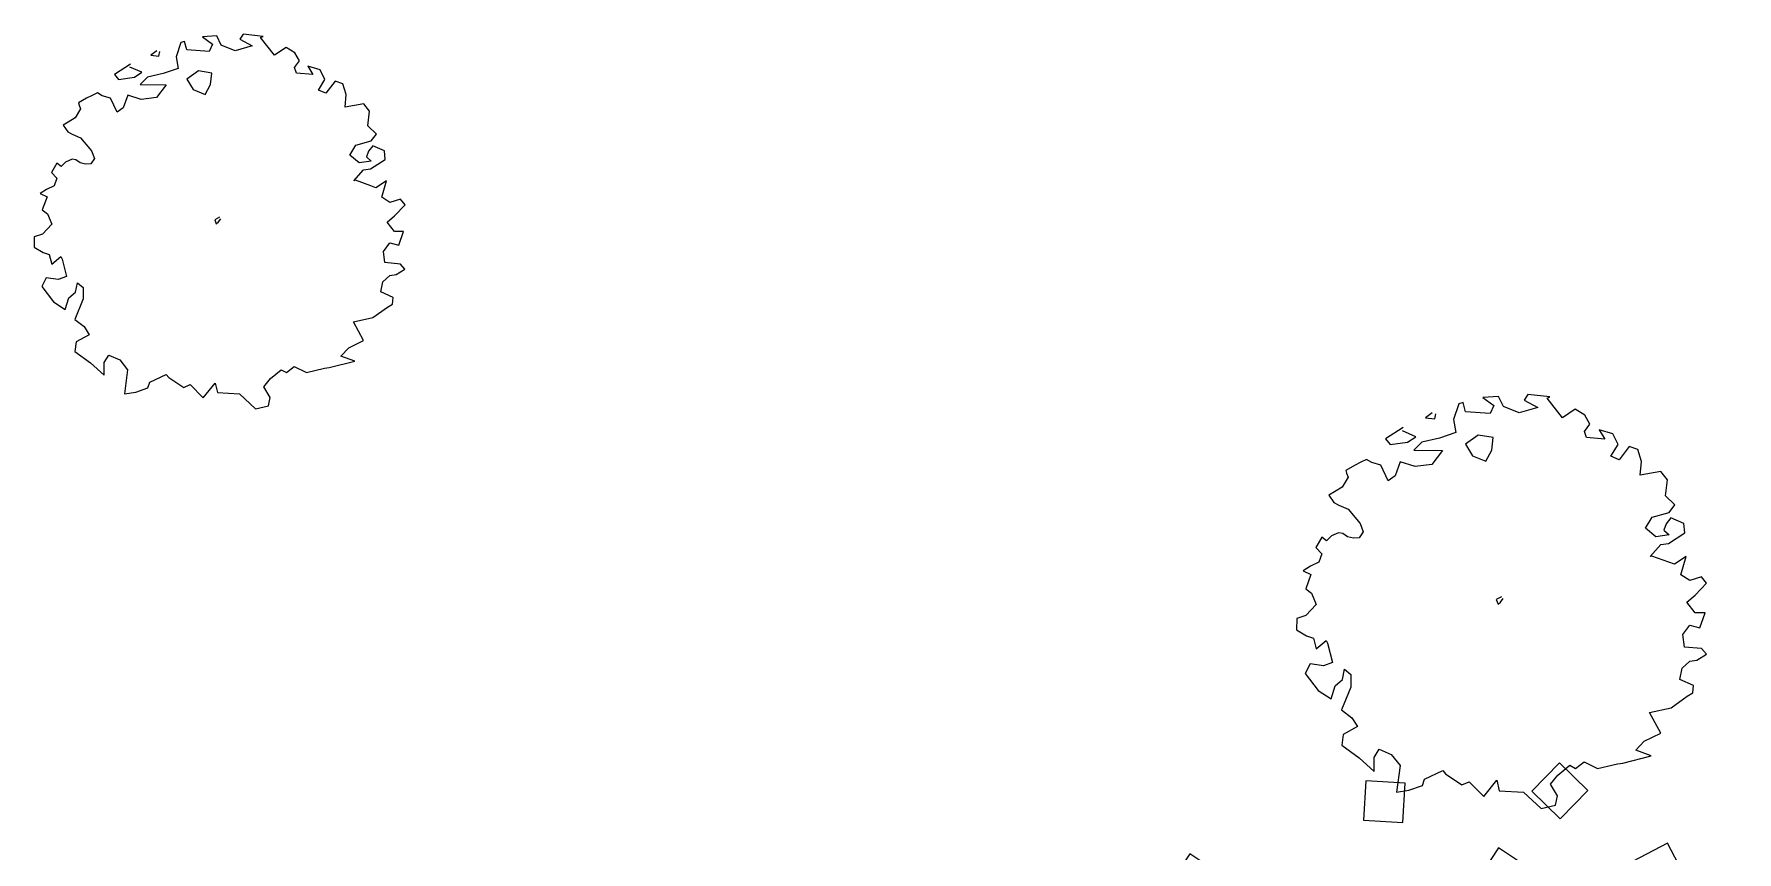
# Model space of a CAD drawing. Extents: x 2080 to 102394, y 2071 to 93424.
# Drawn here: x 79144.7 to 79606.5, y 81256.2 to 81478 of the extents above; entities that cross this region are included whole.
import ezdxf

# ---------------------------------------------------------------- set-up
doc = ezdxf.new("R2010")
doc.units = 0
doc.header["$LTSCALE"] = 20
doc.header["$MEASUREMENT"] = 0
doc.layers.add('Mango tree', color=96, linetype='Continuous', lineweight=5)
doc.layers.add('sappotta', color=114, linetype='Continuous', lineweight=5)
doc.layers.add('proposed tree', color=3, linetype='Continuous')

# ---------------------------------------------------------------- blocks, each defined once
blk = doc.blocks.new('NEEM')
at = {"layer": 'sappotta', "linetype": 'Continuous'}
for p, q in [((0.0031, 1.1323), (-0.083, 1.1274)), ((-0.083, 1.1274), (-0.0227, 1.0834)), ((0.0298, 1.0769), (0.0031, 1.1323)), ((0.1622, 1.1437), (0.1418, 1.1119)), ((0.2828, 1.1298), (0.1622, 1.1437)), ((0.2671, 1.1233), (0.2828, 1.1298)), ((0.3509, 1.0158), (0.2671, 1.1233)), ((-0.3588, 1.0435), (-0.3956, 1.0158)), ((-0.3455, 1.0109), (-0.34, 1.0386)), ((-0.2131, 1.0923), (-0.2421, 1.0068)), ((-0.1911, 1.0989), (-0.2131, 1.0923)), ((-0.177, 1.0484), (-0.1911, 1.0989)), ((-0.0431, 1.0394), (-0.177, 1.0484)), ((-0.0227, 1.0834), (-0.0431, 1.0394)), ((0.1144, 1.0427), (0.0298, 1.0769)), ((0.2162, 1.072), (0.1144, 1.0427)), ((0.1418, 1.1119), (0.2162, 1.072)), ((0.4207, 1.063), (0.3509, 1.0158)), ((0.4731, 1.0296), (0.4207, 1.063)), ((0.5006, 0.9816), (0.4731, 1.0296)), ((-0.517, 0.9628), (-0.6142, 0.9009)), ((-0.5209, 0.9449), (-0.5209, 0.9449)), ((-0.4489, 0.9131), (-0.5209, 0.9449)), ((-0.3956, 1.0158), (-0.3455, 1.0109)), ((-0.2303, 0.9351), (-0.3196, 0.9058)), ((-0.2421, 1.0068), (-0.2303, 0.9351)), ((0.4716, 0.9417), (0.5006, 0.9816)), ((0.4825, 0.9083), (0.4716, 0.9417)), ((0.5515, 0.9498), (0.5813, 0.9001)), ((0.6267, 0.9278), (0.5515, 0.9498)), ((-0.6142, 0.9009), (-0.5891, 0.87)), ((-0.5891, 0.87), (-0.4935, 0.8838)), ((-0.4935, 0.8838), (-0.4489, 0.9131)), ((-0.4152, 0.8838), (-0.459, 0.839)), ((-0.459, 0.839), (-0.3032, 0.8374)), ((-0.3196, 0.9058), (-0.4152, 0.8838)), ((-0.3032, 0.8374), (-0.3611, 0.7616)), ((-0.1081, 0.9221), (-0.177, 0.8716)), ((-0.177, 0.8716), (-0.1394, 0.8089)), ((-0.0274, 0.9083), (-0.1081, 0.9221)), ((-0.0674, 0.7796), (-0.0345, 0.839)), ((-0.0345, 0.839), (-0.0274, 0.9083)), ((0.5813, 0.9001), (0.4825, 0.9083)), ((0.6157, 0.8064), (0.6541, 0.87)), ((0.6541, 0.87), (0.6267, 0.9278)), ((0.7152, 0.8602), (0.6604, 0.7877)), ((0.7622, 0.8439), (0.7152, 0.8602)), ((0.7826, 0.7787), (0.7622, 0.8439)), ((-0.7826, 0.7567), (-0.8304, 0.7291)), ((-0.7489, 0.7739), (-0.7826, 0.7567)), ((-0.7168, 0.7893), (-0.7489, 0.7739)), ((-0.6886, 0.7722), (-0.7168, 0.7893)), ((-0.6384, 0.7576), (-0.6886, 0.7722)), ((-0.5985, 0.672), (-0.6384, 0.7576)), ((-0.5335, 0.7763), (-0.5617, 0.6989)), ((-0.452, 0.7502), (-0.5335, 0.7763)), ((-0.3611, 0.7616), (-0.452, 0.7502)), ((-0.1394, 0.8089), (-0.0674, 0.7796)), ((0.6604, 0.7877), (0.6157, 0.8064)), ((0.7755, 0.7038), (0.7826, 0.7787)), ((-0.8178, 0.6924), (-0.8499, 0.6378)), ((-0.8304, 0.7291), (-0.8264, 0.7144)), ((-0.8264, 0.7144), (-0.8178, 0.6924)), ((-0.5617, 0.6989), (-0.5985, 0.672)), ((0.8883, 0.7225), (0.7755, 0.7038)), ((0.9236, 0.6785), (0.8883, 0.7225)), ((0.9126, 0.5906), (0.9236, 0.6785)), ((-0.8922, 0.6126), (-0.9228, 0.5938)), ((-0.9228, 0.5938), (-0.8946, 0.5547)), ((-0.8499, 0.6378), (-0.8922, 0.6126)), ((0.9643, 0.5409), (0.9126, 0.5906)), ((-0.8946, 0.5547), (-0.868, 0.5401)), ((-0.868, 0.5401), (-0.8178, 0.5173)), ((-0.8178, 0.5173), (-0.752, 0.4399)), ((0.8037, 0.4146), (0.8398, 0.4749)), ((0.8398, 0.4749), (0.9338, 0.5002)), ((0.9424, 0.4708), (0.9165, 0.4374)), ((0.9338, 0.5002), (0.9643, 0.5409)), ((1.0137, 0.4391), (0.9424, 0.4708)), ((-0.9079, 0.3723), (-0.9345, 0.3454)), ((-0.8695, 0.3894), (-0.9079, 0.3723)), ((-0.846, 0.3861), (-0.8695, 0.3894)), ((-0.821, 0.3674), (-0.846, 0.3861)), ((-0.7348, 0.3943), (-0.7567, 0.3609)), ((-0.752, 0.4399), (-0.7348, 0.3943)), ((0.8601, 0.3666), (0.8037, 0.4146)), ((0.933, 0.378), (0.8601, 0.3666)), ((0.9165, 0.4374), (0.904, 0.404)), ((0.904, 0.404), (0.933, 0.378)), ((0.9298, 0.3315), (1.0176, 0.3886)), ((1.0176, 0.3886), (1.0137, 0.4391)), ((-0.9604, 0.3657), (-0.9941, 0.3095)), ((-0.9941, 0.3095), (-0.9612, 0.2745)), ((-0.9345, 0.3454), (-0.9604, 0.3657)), ((-0.7881, 0.3592), (-0.821, 0.3674)), ((-0.7567, 0.3609), (-0.7881, 0.3592)), ((0.8288, 0.259), (0.8875, 0.3258)), ((0.8875, 0.3258), (0.9298, 0.3315)), ((-1.0231, 0.2077), (-1.0622, 0.1825)), ((-0.9776, 0.2289), (-1.0231, 0.2077)), ((-0.9612, 0.2745), (-0.9776, 0.2289)), ((0.8382, 0.2623), (0.8288, 0.259)), ((0.9306, 0.2281), (0.8382, 0.2623)), ((0.962, 0.2175), (0.9306, 0.2281)), ((1.0254, 0.259), (0.962, 0.2175)), ((0.9964, 0.1597), (1.0254, 0.259)), ((-1.0622, 0.1825), (-1.0199, 0.1621)), ((-1.0199, 0.1621), (-1.0489, 0.0839)), ((1.0458, 0.1287), (0.9964, 0.1597)), ((1.1092, 0.1491), (1.0458, 0.1287)), ((1.074, 0.0489), (1.1374, 0.114)), ((1.1374, 0.114), (1.1092, 0.1491)), ((-1.0489, 0.0839), (-1.0168, 0.0595)), ((-1.0168, 0.0595), (-0.991, -0.0024)), ((0.0196, 0.0407), (-0.0094, 0.0244)), ((-0.0094, 0.0244), (0, 0)), ((0, 0), (0.0141, 0.0114)), ((0.0141, 0.0114), (0.0274, 0.031)), ((1.0286, 0.0106), (1.074, 0.0489)), ((1.074, -0.0472), (1.0286, 0.0106)), ((-1.0975, -0.0774), (-1.0983, -0.1401)), ((-1.0481, -0.0619), (-1.0975, -0.0774)), ((-0.991, -0.0024), (-1.0481, -0.0619)), ((1.1288, -0.0472), (1.074, -0.0472)), ((1.0998, -0.1287), (1.1288, -0.0472)), ((-1.0983, -0.1401), (-1.0442, -0.1727)), ((-1.0442, -0.1727), (-1.0066, -0.1849)), ((-1.0066, -0.1849), (-0.9917, -0.2436)), ((1.0074, -0.1662), (1.0458, -0.114)), ((1.016, -0.2338), (1.0074, -0.1662)), ((1.0458, -0.114), (1.0998, -0.1287)), ((-0.9917, -0.2436), (-0.9369, -0.1979)), ((-0.9369, -0.1979), (-0.9298, -0.2134)), ((-0.9298, -0.2134), (-0.9024, -0.3177)), ((1.11, -0.2427), (1.016, -0.2338)), ((1.0834, -0.3063), (1.1367, -0.2729)), ((1.1367, -0.2729), (1.11, -0.2427)), ((-1.0246, -0.325), (-1.0521, -0.378)), ((-0.9526, -0.3364), (-1.0246, -0.325)), ((-0.9024, -0.3177), (-0.9526, -0.3364)), ((-0.8484, -0.4114), (-0.8374, -0.3552)), ((-0.8374, -0.3552), (-0.8029, -0.3828)), ((0.9917, -0.4105), (1.0043, -0.3495)), ((1.0043, -0.3495), (1.045, -0.3112)), ((1.045, -0.3112), (1.0834, -0.3063)), ((-1.0521, -0.378), (-0.9816, -0.4708)), ((-0.9103, -0.5156), (-0.8883, -0.4456)), ((-0.8883, -0.4456), (-0.8484, -0.4114)), ((-0.8029, -0.4521), (-0.8531, -0.5759)), ((-0.8029, -0.3828), (-0.8029, -0.4521)), ((1.0662, -0.4431), (0.9917, -0.4105)), ((1.0615, -0.4839), (1.0662, -0.4431)), ((-0.9816, -0.4708), (-0.9103, -0.5156)), ((0.9432, -0.5653), (1.0317, -0.5026)), ((1.0317, -0.5026), (1.0615, -0.4839)), ((-0.8531, -0.5759), (-0.7967, -0.6191)), ((-0.7967, -0.6191), (-0.7661, -0.668)), ((0.8264, -0.5914), (0.9432, -0.5653)), ((0.8868, -0.7038), (0.8264, -0.5914)), ((-0.8445, -0.7103), (-0.8523, -0.7698)), ((-0.7661, -0.668), (-0.8445, -0.7103)), ((0.7975, -0.747), (0.8868, -0.7038)), ((-0.8523, -0.7698), (-0.7575, -0.8382)), ((-0.676, -0.8358), (-0.6486, -0.791)), ((-0.6486, -0.791), (-0.582, -0.8203)), ((-0.582, -0.8203), (-0.5343, -0.8806)), ((0.68, -0.8667), (0.8343, -0.8276)), ((0.7512, -0.7967), (0.7975, -0.747)), ((0.8343, -0.8276), (0.7512, -0.7967)), ((-0.7575, -0.8382), (-0.6753, -0.9123)), ((-0.6753, -0.9123), (-0.676, -0.8358)), ((-0.5343, -0.8806), (-0.5538, -1.0247)), ((-0.4011, -0.9547), (-0.3016, -0.9074)), ((-0.3016, -0.9074), (-0.2859, -0.9262)), ((-0.2859, -0.9262), (-0.1966, -0.9856)), ((0.3267, -0.9319), (0.3909, -0.8789)), ((0.3909, -0.8789), (0.423, -0.8968)), ((0.423, -0.8968), (0.47, -0.8602)), ((0.47, -0.8602), (0.5429, -0.896)), ((0.5429, -0.896), (0.6518, -0.8708)), ((0.6518, -0.8708), (0.68, -0.8667)), ((-0.5538, -1.0247), (-0.4857, -1.015)), ((-0.4857, -1.015), (-0.4128, -0.9881)), ((-0.4128, -0.9881), (-0.4011, -0.9547)), ((-0.1966, -0.9856), (-0.1575, -0.9685)), ((-0.1575, -0.9685), (-0.0783, -1.0492)), ((-0.0783, -1.0492), (-0.0063, -0.9604)), ((-0.0063, -0.9604), (0.0063, -1.0174)), ((0.0063, -1.0174), (0.1394, -1.0255)), ((0.2867, -0.9824), (0.3267, -0.9319)), ((0.3235, -1.0459), (0.2867, -0.9824)), ((0.1394, -1.0255), (0.2358, -1.1152)), ((0.2358, -1.1152), (0.3141, -1.0964)), ((0.3141, -1.0964), (0.3235, -1.0459))]:
    blk.add_line(p, q, dxfattribs=at)
blk = doc.blocks.new('3DLF-S')
at = {"color": 3}
blk.add_3dface([(0, 0), (-4, -4, -4), (0, -8, -8), (4, -4, -4)], dxfattribs=at)
blk = doc.blocks.new('3DLFS-S')
at = {"color": 92}
for p, rotation in [((-7.25, 0.25, 10.5), 338.5232090204596), ((11.5, -2.25, 8.5), 25.76932762433872), ((-21.75, -8.25, -0.46), 330.9453959009229), ((28, -11.58, 2.5), 29.93151184050779), ((-11.25, -21.75), 349.3803447238449), ((11, -25.71, 1), 29.93151184050779)]:
    blk.add_blockref('3DLF-S', p, dxfattribs=dict(at, rotation=rotation))
blk.add_blockref('3DLF-S', (-1.75, -11.41, 4.75), dxfattribs=at)
blk = doc.blocks.new('T48')
at = {"color": 92, "xscale": 0.00423333291, "yscale": 0.00423333291, "zscale": 0.00423333291}
for p, rotation in [((0.2193, 0.2927, 0.6911), 127.0355451173859), ((0.3278, 0.115, 0.6159), 116.7371100578059), ((0.2855, -0.0824, 0.5175), 54.73338241883649)]:
    blk.add_blockref('3DLFS-S', p, dxfattribs=dict(at, rotation=rotation))

msp = doc.modelspace()

# ---------------------------------------------------------------- block references
at = {"layer": 'Mango tree', "linetype": 'Continuous'}
for p, xscale, yscale, zscale in [((79194.177, 81426.512), 45.00398220031639, 45.00398220036004, 45.00398220005673), ((79541.754, 81323.366), 49.73619491429417, 49.73619491435238, 49.7361949140131)]:
    msp.add_blockref('NEEM', p, dxfattribs=dict(at, xscale=xscale, yscale=yscale, zscale=zscale))
at = {"layer": 'proposed tree', "xscale": 446.7526633724859, "yscale": 446.7526633725211, "zscale": 446.7526633725413, "rotation": 74.77654377563135}
msp.add_blockref('T48', (79557.109, 81065.819, 208.314), dxfattribs=at)

doc.saveas('drawing.dxf')
